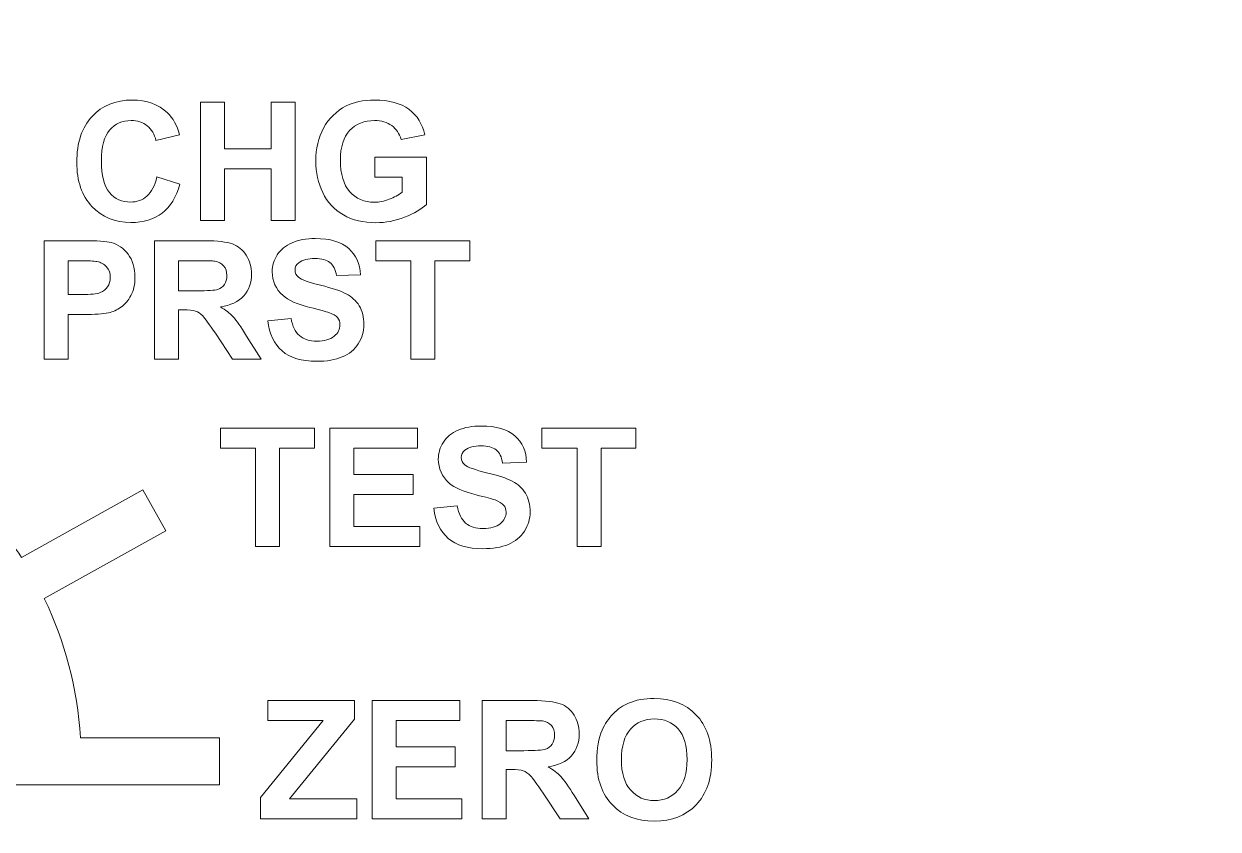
# Model space of a CAD drawing. Header units: millimetres. Extents: x -247 to 664, y -96 to 204.
# Drawn here: x -33.6 to -8.12, y 28.2 to 45.38 of the extents above; entities that cross this region are included whole.
import ezdxf

# ---------------------------------------------------------------- set-up
doc = ezdxf.new("R2010")
doc.units = ezdxf.units.MM
doc.header["$MEASUREMENT"] = 0
doc.layers.add('Layer 2', color=7, linetype='Continuous')

msp = doc.modelspace()

# ---------------------------------------------------------------- linework, layer by layer
at = {"layer": 'Layer 2', "lineweight": 9}
msp.add_open_spline([(-65.1901, 137.6715), (-65.1901, 137.6715), (56.3349, 137.6715), (56.3349, 137.6715), (56.3349, 137.6715), (56.733, 137.6713), (57.1146, 137.5129), (57.3959, 137.2313), (57.3959, 137.2313), (57.6773, 136.9496), (57.8351, 136.5696), (57.8349, 136.1715), (57.8349, 136.1715), (57.8349, 136.1715), (57.8349, 122.634), (57.8349, 122.634), (57.8349, 122.634), (57.8349, 119.884), (60.0849, 117.634), (62.8349, 117.634), (62.8349, 117.634), (62.8349, 117.634), (65.7974, 117.634), (65.7974, 117.634), (65.7974, 117.634), (66.8974, 117.634), (67.7974, 116.734), (67.7974, 115.634), (67.7974, 115.634), (67.7974, 115.634), (67.7974, 97.6355), (67.7974, 97.6355), (67.7974, 97.6355), (67.7974, 97.635), (67.7974, 97.6345), (67.7974, 97.634), (67.7974, 97.634), (67.7974, 97.634), (67.7974, 55.484), (67.7974, 55.484), (67.7974, 55.484), (67.7974, 55.484), (67.7974, 40.4855), (67.7974, 40.4855), (67.7974, 40.4855), (67.7974, 40.485), (67.7974, 40.4845), (67.7974, 40.484), (67.7974, 40.484), (67.7974, 40.484), (67.7974, 37.484), (67.7974, 37.484), (67.7974, 37.484), (67.7974, 36.384), (66.8974, 35.484), (65.7974, 35.484), (65.7974, 35.484), (65.7974, 35.484), (62.8349, 35.484), (62.8349, 35.484), (62.8349, 35.484), (60.0849, 35.484), (57.8349, 33.234), (57.8349, 30.484), (57.8349, 30.484), (57.8349, 30.484), (57.8349, 16.9465), (57.8349, 16.9465), (57.8349, 16.9465), (57.8346, 16.5485), (57.6763, 16.1668), (57.3946, 15.8855), (57.3946, 15.8855), (57.1129, 15.6042), (56.733, 15.4463), (56.3349, 15.4465), (56.3349, 15.4465), (56.3349, 15.4465), (-65.1901, 15.4465), (-65.1901, 15.4465), (-65.1901, 15.4465), (-65.5882, 15.4468), (-65.9699, 15.6052), (-66.2512, 15.8868), (-66.2512, 15.8868), (-66.5325, 16.1685), (-66.6904, 16.5485), (-66.6901, 16.9465), (-66.6901, 16.9465), (-66.6901, 16.9465), (-66.6901, 30.484), (-66.6901, 30.484), (-66.6901, 30.484), (-66.6901, 33.234), (-68.9401, 35.484), (-71.6901, 35.484), (-71.6901, 35.484), (-71.6901, 35.484), (-74.6526, 35.484), (-74.6526, 35.484), (-74.6526, 35.484), (-75.7526, 35.484), (-76.6526, 36.384), (-76.6526, 37.484), (-76.6526, 37.484), (-76.6526, 37.484), (-76.6526, 55.4817), (-76.6526, 55.4817), (-76.6526, 55.4817), (-76.6526, 55.4825), (-76.6526, 55.4832), (-76.6526, 55.484), (-76.6526, 55.484), (-76.6526, 55.484), (-76.6526, 97.634), (-76.6526, 97.634), (-76.6526, 97.634), (-76.6526, 97.634), (-76.6526, 115.634), (-76.6526, 115.634), (-76.6526, 115.634), (-76.6526, 116.734), (-75.7526, 117.634), (-74.6526, 117.634), (-74.6526, 117.634), (-74.6526, 117.634), (-71.6901, 117.634), (-71.6901, 117.634), (-71.6901, 117.634), (-68.9401, 117.634), (-66.6901, 119.884), (-66.6901, 122.634), (-66.6901, 122.634), (-66.6901, 122.634), (-66.6901, 136.1715), (-66.6901, 136.1715), (-66.6901, 136.1715), (-66.6899, 136.5696), (-66.5315, 136.9513), (-66.2498, 137.2326), (-66.2498, 137.2326), (-65.9682, 137.5139), (-65.5882, 137.6718), (-65.1901, 137.6715)], degree=3, knots=[0, 0, 0, 0, 0.027027, 0.027027, 0.027027, 0.027027, 0.0540541, 0.0540541, 0.0540541, 0.0540541, 0.0810811, 0.0810811, 0.0810811, 0.0810811, 0.1081081, 0.1081081, 0.1081081, 0.1081081, 0.1351351, 0.1351351, 0.1351351, 0.1351351, 0.1621622, 0.1621622, 0.1621622, 0.1621622, 0.1891892, 0.1891892, 0.1891892, 0.1891892, 0.2162162, 0.2162162, 0.2162162, 0.2162162, 0.2432432, 0.2432432, 0.2432432, 0.2432432, 0.2702703, 0.2702703, 0.2702703, 0.2702703, 0.2972973, 0.2972973, 0.2972973, 0.2972973, 0.3243243, 0.3243243, 0.3243243, 0.3243243, 0.3513514, 0.3513514, 0.3513514, 0.3513514, 0.3783784, 0.3783784, 0.3783784, 0.3783784, 0.4054054, 0.4054054, 0.4054054, 0.4054054, 0.4324324, 0.4324324, 0.4324324, 0.4324324, 0.4594595, 0.4594595, 0.4594595, 0.4594595, 0.4864865, 0.4864865, 0.4864865, 0.4864865, 0.5135135, 0.5135135, 0.5135135, 0.5135135, 0.5405405, 0.5405405, 0.5405405, 0.5405405, 0.5675676, 0.5675676, 0.5675676, 0.5675676, 0.5945946, 0.5945946, 0.5945946, 0.5945946, 0.6216216, 0.6216216, 0.6216216, 0.6216216, 0.6486486, 0.6486486, 0.6486486, 0.6486486, 0.6756757, 0.6756757, 0.6756757, 0.6756757, 0.7027027, 0.7027027, 0.7027027, 0.7027027, 0.7297297, 0.7297297, 0.7297297, 0.7297297, 0.7567568, 0.7567568, 0.7567568, 0.7567568, 0.7837838, 0.7837838, 0.7837838, 0.7837838, 0.8108108, 0.8108108, 0.8108108, 0.8108108, 0.8378378, 0.8378378, 0.8378378, 0.8378378, 0.8648649, 0.8648649, 0.8648649, 0.8648649, 0.8918919, 0.8918919, 0.8918919, 0.8918919, 0.9189189, 0.9189189, 0.9189189, 0.9189189, 0.9459459, 0.9459459, 0.9459459, 0.9459459, 1, 1, 1, 1], dxfattribs=at)
at = {"layer": 'Layer 2', "color": 240, "lineweight": 9}
for points, knots in [([(-30.7648, 42.1142), (-30.7648, 42.1142), (-30.2709, 41.9625), (-30.2709, 41.9625), (-30.2709, 41.9625), (-30.3468, 41.6844), (-30.4732, 41.4781), (-30.6496, 41.3428), (-30.6496, 41.3428), (-30.8259, 41.2082), (-31.0494, 41.1406), (-31.3204, 41.1406), (-31.3204, 41.1406), (-31.6561, 41.1406), (-31.9319, 41.2552), (-32.1482, 41.4845), (-32.1482, 41.4845), (-32.364, 41.7138), (-32.4722, 42.0272), (-32.4722, 42.4252), (-32.4722, 42.4252), (-32.4722, 42.8456), (-32.3634, 43.1725), (-32.1465, 43.4054), (-32.1465, 43.4054), (-31.9295, 43.6382), (-31.6438, 43.7546), (-31.2898, 43.7546), (-31.2898, 43.7546), (-30.9806, 43.7546), (-30.7295, 43.6629), (-30.5367, 43.48), (-30.5367, 43.48), (-30.4214, 43.3718), (-30.3356, 43.2166), (-30.278, 43.0138), (-30.278, 43.0138), (-30.278, 43.0138), (-30.7824, 42.8938), (-30.7824, 42.8938), (-30.7824, 42.8938), (-30.8124, 43.0244), (-30.8747, 43.1278), (-30.9694, 43.2037), (-30.9694, 43.2037), (-31.0646, 43.2795), (-31.1799, 43.3172), (-31.3151, 43.3172), (-31.3151, 43.3172), (-31.5027, 43.3172), (-31.6549, 43.2501), (-31.7714, 43.1155), (-31.7714, 43.1155), (-31.8884, 42.9814), (-31.9466, 42.7639), (-31.9466, 42.4629), (-31.9466, 42.4629), (-31.9466, 42.1442), (-31.889, 41.9167), (-31.7743, 41.7814), (-31.7743, 41.7814), (-31.6591, 41.6456), (-31.5097, 41.578), (-31.3257, 41.578), (-31.3257, 41.578), (-31.1899, 41.578), (-31.0729, 41.6209), (-30.9753, 41.7074), (-30.9753, 41.7074), (-30.8777, 41.7938), (-30.8071, 41.929), (-30.7648, 42.1142)], [0, 0, 0, 0, 0.0526316, 0.0526316, 0.0526316, 0.0526316, 0.1052632, 0.1052632, 0.1052632, 0.1052632, 0.1578947, 0.1578947, 0.1578947, 0.1578947, 0.2105263, 0.2105263, 0.2105263, 0.2105263, 0.2631579, 0.2631579, 0.2631579, 0.2631579, 0.3157895, 0.3157895, 0.3157895, 0.3157895, 0.3684211, 0.3684211, 0.3684211, 0.3684211, 0.4210526, 0.4210526, 0.4210526, 0.4210526, 0.4736842, 0.4736842, 0.4736842, 0.4736842, 0.5263158, 0.5263158, 0.5263158, 0.5263158, 0.5789474, 0.5789474, 0.5789474, 0.5789474, 0.6315789, 0.6315789, 0.6315789, 0.6315789, 0.6842105, 0.6842105, 0.6842105, 0.6842105, 0.7368421, 0.7368421, 0.7368421, 0.7368421, 0.7894737, 0.7894737, 0.7894737, 0.7894737, 0.8421053, 0.8421053, 0.8421053, 0.8421053, 0.8947368, 0.8947368, 0.8947368, 0.8947368, 1, 1, 1, 1]), ([(-29.8329, 41.1829), (-29.8329, 41.1829), (-29.8329, 43.7087), (-29.8329, 43.7087), (-29.8329, 43.7087), (-29.8329, 43.7087), (-29.3214, 43.7087), (-29.3214, 43.7087), (-29.3214, 43.7087), (-29.3214, 43.7087), (-29.3214, 42.7139), (-29.3214, 42.7139), (-29.3214, 42.7139), (-29.3214, 42.7139), (-28.3266, 42.7139), (-28.3266, 42.7139), (-28.3266, 42.7139), (-28.3266, 42.7139), (-28.3266, 43.7087), (-28.3266, 43.7087), (-28.3266, 43.7087), (-28.3266, 43.7087), (-27.815, 43.7087), (-27.815, 43.7087), (-27.815, 43.7087), (-27.815, 43.7087), (-27.815, 41.1829), (-27.815, 41.1829), (-27.815, 41.1829), (-27.815, 41.1829), (-28.3266, 41.1829), (-28.3266, 41.1829), (-28.3266, 41.1829), (-28.3266, 41.1829), (-28.3266, 42.2871), (-28.3266, 42.2871), (-28.3266, 42.2871), (-28.3266, 42.2871), (-29.3214, 42.2871), (-29.3214, 42.2871), (-29.3214, 42.2871), (-29.3214, 42.2871), (-29.3214, 41.1829), (-29.3214, 41.1829), (-29.3214, 41.1829), (-29.3214, 41.1829), (-29.8329, 41.1829), (-29.8329, 41.1829)], [0, 0, 0, 0, 0.0769231, 0.0769231, 0.0769231, 0.0769231, 0.1538462, 0.1538462, 0.1538462, 0.1538462, 0.2307692, 0.2307692, 0.2307692, 0.2307692, 0.3076923, 0.3076923, 0.3076923, 0.3076923, 0.3846154, 0.3846154, 0.3846154, 0.3846154, 0.4615385, 0.4615385, 0.4615385, 0.4615385, 0.5384615, 0.5384615, 0.5384615, 0.5384615, 0.6153846, 0.6153846, 0.6153846, 0.6153846, 0.6923077, 0.6923077, 0.6923077, 0.6923077, 0.7692308, 0.7692308, 0.7692308, 0.7692308, 0.8461538, 0.8461538, 0.8461538, 0.8461538, 1, 1, 1, 1]), ([(-26.1106, 42.1107), (-26.1106, 42.1107), (-26.1106, 42.5375), (-26.1106, 42.5375), (-26.1106, 42.5375), (-26.1106, 42.5375), (-25.0134, 42.5375), (-25.0134, 42.5375), (-25.0134, 42.5375), (-25.0134, 42.5375), (-25.0134, 41.5298), (-25.0134, 41.5298), (-25.0134, 41.5298), (-25.1199, 41.4257), (-25.2745, 41.3346), (-25.4773, 41.2552), (-25.4773, 41.2552), (-25.6796, 41.1764), (-25.8848, 41.137), (-26.0929, 41.137), (-26.0929, 41.137), (-26.3569, 41.137), (-26.5868, 41.1923), (-26.7832, 41.3034), (-26.7832, 41.3034), (-26.979, 41.4146), (-27.1265, 41.5739), (-27.2253, 41.7803), (-27.2253, 41.7803), (-27.3241, 41.9866), (-27.3735, 42.2118), (-27.3735, 42.4546), (-27.3735, 42.4546), (-27.3735, 42.718), (-27.3182, 42.952), (-27.2083, 43.1572), (-27.2083, 43.1572), (-27.0977, 43.3618), (-26.9366, 43.5194), (-26.7244, 43.6288), (-26.7244, 43.6288), (-26.5621, 43.7128), (-26.361, 43.7546), (-26.12, 43.7546), (-26.12, 43.7546), (-25.8066, 43.7546), (-25.5614, 43.6887), (-25.385, 43.557), (-25.385, 43.557), (-25.2092, 43.4248), (-25.0958, 43.2431), (-25.0452, 43.0102), (-25.0452, 43.0102), (-25.0452, 43.0102), (-25.5532, 42.915), (-25.5532, 42.915), (-25.5532, 42.915), (-25.5885, 43.0391), (-25.6555, 43.1372), (-25.7537, 43.2096), (-25.7537, 43.2096), (-25.8513, 43.2813), (-25.9736, 43.3172), (-26.1205, 43.3172), (-26.1205, 43.3172), (-26.3428, 43.3172), (-26.5198, 43.2466), (-26.6509, 43.1049), (-26.6509, 43.1049), (-26.782, 42.9632), (-26.8478, 42.7533), (-26.8478, 42.4752), (-26.8478, 42.4752), (-26.8478, 42.1748), (-26.7814, 41.9496), (-26.6485, 41.7997), (-26.6485, 41.7997), (-26.5151, 41.6497), (-26.341, 41.5745), (-26.1253, 41.5745), (-26.1253, 41.5745), (-26.0188, 41.5745), (-25.9118, 41.5956), (-25.8048, 41.6374), (-25.8048, 41.6374), (-25.6972, 41.6791), (-25.6055, 41.7303), (-25.5285, 41.7903), (-25.5285, 41.7903), (-25.5285, 41.7903), (-25.5285, 42.1107), (-25.5285, 42.1107), (-25.5285, 42.1107), (-25.5285, 42.1107), (-26.1106, 42.1107), (-26.1106, 42.1107)], [0, 0, 0, 0, 0.04, 0.04, 0.04, 0.04, 0.08, 0.08, 0.08, 0.08, 0.12, 0.12, 0.12, 0.12, 0.16, 0.16, 0.16, 0.16, 0.2, 0.2, 0.2, 0.2, 0.24, 0.24, 0.24, 0.24, 0.28, 0.28, 0.28, 0.28, 0.32, 0.32, 0.32, 0.32, 0.36, 0.36, 0.36, 0.36, 0.4, 0.4, 0.4, 0.4, 0.44, 0.44, 0.44, 0.44, 0.48, 0.48, 0.48, 0.48, 0.52, 0.52, 0.52, 0.52, 0.56, 0.56, 0.56, 0.56, 0.6, 0.6, 0.6, 0.6, 0.64, 0.64, 0.64, 0.64, 0.68, 0.68, 0.68, 0.68, 0.72, 0.72, 0.72, 0.72, 0.76, 0.76, 0.76, 0.76, 0.8, 0.8, 0.8, 0.8, 0.84, 0.84, 0.84, 0.84, 0.88, 0.88, 0.88, 0.88, 0.92, 0.92, 0.92, 0.92, 1, 1, 1, 1]), ([(-28.3985, 39.0455), (-28.3985, 39.0455), (-27.9011, 39.0949), (-27.9011, 39.0949), (-27.9011, 39.0949), (-27.8711, 38.9285), (-27.8112, 38.8068), (-27.72, 38.7286), (-27.72, 38.7286), (-27.6289, 38.6504), (-27.506, 38.6116), (-27.3514, 38.6116), (-27.3514, 38.6116), (-27.1879, 38.6116), (-27.0645, 38.6463), (-26.9816, 38.7157), (-26.9816, 38.7157), (-26.8987, 38.7851), (-26.8569, 38.8662), (-26.8569, 38.9591), (-26.8569, 38.9591), (-26.8569, 39.0191), (-26.8746, 39.0696), (-26.9093, 39.112), (-26.9093, 39.112), (-26.9439, 39.1537), (-27.0051, 39.1902), (-27.0921, 39.2207), (-27.0921, 39.2207), (-27.1515, 39.2419), (-27.2867, 39.2784), (-27.4984, 39.3313), (-27.4984, 39.3313), (-27.7706, 39.3995), (-27.9617, 39.483), (-28.0716, 39.5823), (-28.0716, 39.5823), (-28.2263, 39.7217), (-28.3033, 39.8916), (-28.3033, 40.0921), (-28.3033, 40.0921), (-28.3033, 40.2208), (-28.2668, 40.342), (-28.1945, 40.4543), (-28.1945, 40.4543), (-28.1216, 40.5666), (-28.017, 40.6518), (-27.88, 40.7106), (-27.88, 40.7106), (-27.743, 40.7694), (-27.5783, 40.7988), (-27.3843, 40.7988), (-27.3843, 40.7988), (-27.0686, 40.7988), (-26.8305, 40.7288), (-26.6711, 40.5883), (-26.6711, 40.5883), (-26.5112, 40.4478), (-26.4277, 40.2608), (-26.4195, 40.0262), (-26.4195, 40.0262), (-26.4195, 40.0262), (-26.931, 40.0086), (-26.931, 40.0086), (-26.931, 40.0086), (-26.9528, 40.1391), (-26.9992, 40.2326), (-27.0704, 40.2896), (-27.0704, 40.2896), (-27.1415, 40.3467), (-27.2485, 40.3755), (-27.3908, 40.3755), (-27.3908, 40.3755), (-27.5378, 40.3755), (-27.653, 40.3449), (-27.7359, 40.2837), (-27.7359, 40.2837), (-27.7894, 40.2444), (-27.8165, 40.192), (-27.8165, 40.1262), (-27.8165, 40.1262), (-27.8165, 40.0662), (-27.7912, 40.0151), (-27.7406, 39.9727), (-27.7406, 39.9727), (-27.6765, 39.918), (-27.5207, 39.8616), (-27.2732, 39.8028), (-27.2732, 39.8028), (-27.0257, 39.7446), (-26.8428, 39.6835), (-26.7246, 39.6211), (-26.7246, 39.6211), (-26.6059, 39.5582), (-26.513, 39.473), (-26.4459, 39.3642), (-26.4459, 39.3642), (-26.3789, 39.2554), (-26.3454, 39.1214), (-26.3454, 38.962), (-26.3454, 38.962), (-26.3454, 38.8174), (-26.3854, 38.6816), (-26.4659, 38.5552), (-26.4659, 38.5552), (-26.5465, 38.4288), (-26.66, 38.3347), (-26.8069, 38.2735), (-26.8069, 38.2735), (-26.9539, 38.2118), (-27.1374, 38.1812), (-27.3567, 38.1812), (-27.3567, 38.1812), (-27.6759, 38.1812), (-27.9211, 38.2547), (-28.0922, 38.4023), (-28.0922, 38.4023), (-28.2633, 38.5493), (-28.365, 38.7639), (-28.3985, 39.0455)], [0, 0, 0, 0, 0.0322581, 0.0322581, 0.0322581, 0.0322581, 0.0645161, 0.0645161, 0.0645161, 0.0645161, 0.0967742, 0.0967742, 0.0967742, 0.0967742, 0.1290323, 0.1290323, 0.1290323, 0.1290323, 0.1612903, 0.1612903, 0.1612903, 0.1612903, 0.1935484, 0.1935484, 0.1935484, 0.1935484, 0.2258065, 0.2258065, 0.2258065, 0.2258065, 0.2580645, 0.2580645, 0.2580645, 0.2580645, 0.2903226, 0.2903226, 0.2903226, 0.2903226, 0.3225806, 0.3225806, 0.3225806, 0.3225806, 0.3548387, 0.3548387, 0.3548387, 0.3548387, 0.3870968, 0.3870968, 0.3870968, 0.3870968, 0.4193548, 0.4193548, 0.4193548, 0.4193548, 0.4516129, 0.4516129, 0.4516129, 0.4516129, 0.483871, 0.483871, 0.483871, 0.483871, 0.516129, 0.516129, 0.516129, 0.516129, 0.5483871, 0.5483871, 0.5483871, 0.5483871, 0.5806452, 0.5806452, 0.5806452, 0.5806452, 0.6129032, 0.6129032, 0.6129032, 0.6129032, 0.6451613, 0.6451613, 0.6451613, 0.6451613, 0.6774194, 0.6774194, 0.6774194, 0.6774194, 0.7096774, 0.7096774, 0.7096774, 0.7096774, 0.7419355, 0.7419355, 0.7419355, 0.7419355, 0.7741935, 0.7741935, 0.7741935, 0.7741935, 0.8064516, 0.8064516, 0.8064516, 0.8064516, 0.8387097, 0.8387097, 0.8387097, 0.8387097, 0.8709677, 0.8709677, 0.8709677, 0.8709677, 0.9032258, 0.9032258, 0.9032258, 0.9032258, 0.9354839, 0.9354839, 0.9354839, 0.9354839, 1, 1, 1, 1]), ([(-33.1651, 38.2271), (-33.1651, 38.2271), (-33.1651, 40.7529), (-33.1651, 40.7529), (-33.1651, 40.7529), (-33.1651, 40.7529), (-32.3472, 40.7529), (-32.3472, 40.7529), (-32.3472, 40.7529), (-32.0374, 40.7529), (-31.8357, 40.7406), (-31.7417, 40.7153), (-31.7417, 40.7153), (-31.597, 40.6771), (-31.4759, 40.5948), (-31.3783, 40.4678), (-31.3783, 40.4678), (-31.2807, 40.3408), (-31.2319, 40.1767), (-31.2319, 39.9757), (-31.2319, 39.9757), (-31.2319, 39.8204), (-31.2601, 39.6905), (-31.316, 39.5847), (-31.316, 39.5847), (-31.3724, 39.4788), (-31.4436, 39.3959), (-31.53, 39.3354), (-31.53, 39.3354), (-31.6164, 39.2754), (-31.7046, 39.2354), (-31.794, 39.216), (-31.794, 39.216), (-31.9157, 39.1919), (-32.0915, 39.1796), (-32.322, 39.1796), (-32.322, 39.1796), (-32.322, 39.1796), (-32.6536, 39.1796), (-32.6536, 39.1796), (-32.6536, 39.1796), (-32.6536, 39.1796), (-32.6536, 38.2271), (-32.6536, 38.2271), (-32.6536, 38.2271), (-32.6536, 38.2271), (-33.1651, 38.2271), (-33.1651, 38.2271)], [0, 0, 0, 0, 0.0769231, 0.0769231, 0.0769231, 0.0769231, 0.1538462, 0.1538462, 0.1538462, 0.1538462, 0.2307692, 0.2307692, 0.2307692, 0.2307692, 0.3076923, 0.3076923, 0.3076923, 0.3076923, 0.3846154, 0.3846154, 0.3846154, 0.3846154, 0.4615385, 0.4615385, 0.4615385, 0.4615385, 0.5384615, 0.5384615, 0.5384615, 0.5384615, 0.6153846, 0.6153846, 0.6153846, 0.6153846, 0.6923077, 0.6923077, 0.6923077, 0.6923077, 0.7692308, 0.7692308, 0.7692308, 0.7692308, 0.8461538, 0.8461538, 0.8461538, 0.8461538, 1, 1, 1, 1]), ([(-30.8121, 38.2271), (-30.8121, 38.2271), (-30.8121, 40.7529), (-30.8121, 40.7529), (-30.8121, 40.7529), (-30.8121, 40.7529), (-29.7379, 40.7529), (-29.7379, 40.7529), (-29.7379, 40.7529), (-29.468, 40.7529), (-29.2716, 40.73), (-29.1494, 40.6847), (-29.1494, 40.6847), (-29.0265, 40.6395), (-28.9289, 40.5589), (-28.8554, 40.4431), (-28.8554, 40.4431), (-28.7819, 40.3267), (-28.7448, 40.1944), (-28.7448, 40.045), (-28.7448, 40.045), (-28.7448, 39.8551), (-28.8001, 39.6987), (-28.9112, 39.5753), (-28.9112, 39.5753), (-29.0224, 39.4518), (-29.1882, 39.3742), (-29.4092, 39.3419), (-29.4092, 39.3419), (-29.2993, 39.2778), (-29.2087, 39.2072), (-29.1376, 39.1302), (-29.1376, 39.1302), (-29.0659, 39.0532), (-28.9694, 38.9162), (-28.8483, 38.7198), (-28.8483, 38.7198), (-28.8483, 38.7198), (-28.5402, 38.2271), (-28.5402, 38.2271), (-28.5402, 38.2271), (-28.5402, 38.2271), (-29.1499, 38.2271), (-29.1499, 38.2271), (-29.1499, 38.2271), (-29.1499, 38.2271), (-29.5156, 38.7786), (-29.5156, 38.7786), (-29.5156, 38.7786), (-29.6468, 38.9744), (-29.7367, 39.0979), (-29.7855, 39.149), (-29.7855, 39.149), (-29.8337, 39.1996), (-29.8849, 39.2348), (-29.939, 39.2537), (-29.939, 39.2537), (-29.9937, 39.2725), (-30.0795, 39.2819), (-30.1971, 39.2819), (-30.1971, 39.2819), (-30.1971, 39.2819), (-30.3006, 39.2819), (-30.3006, 39.2819), (-30.3006, 39.2819), (-30.3006, 39.2819), (-30.3006, 38.2271), (-30.3006, 38.2271), (-30.3006, 38.2271), (-30.3006, 38.2271), (-30.8121, 38.2271), (-30.8121, 38.2271)], [0, 0, 0, 0, 0.0526316, 0.0526316, 0.0526316, 0.0526316, 0.1052632, 0.1052632, 0.1052632, 0.1052632, 0.1578947, 0.1578947, 0.1578947, 0.1578947, 0.2105263, 0.2105263, 0.2105263, 0.2105263, 0.2631579, 0.2631579, 0.2631579, 0.2631579, 0.3157895, 0.3157895, 0.3157895, 0.3157895, 0.3684211, 0.3684211, 0.3684211, 0.3684211, 0.4210526, 0.4210526, 0.4210526, 0.4210526, 0.4736842, 0.4736842, 0.4736842, 0.4736842, 0.5263158, 0.5263158, 0.5263158, 0.5263158, 0.5789474, 0.5789474, 0.5789474, 0.5789474, 0.6315789, 0.6315789, 0.6315789, 0.6315789, 0.6842105, 0.6842105, 0.6842105, 0.6842105, 0.7368421, 0.7368421, 0.7368421, 0.7368421, 0.7894737, 0.7894737, 0.7894737, 0.7894737, 0.8421053, 0.8421053, 0.8421053, 0.8421053, 0.8947368, 0.8947368, 0.8947368, 0.8947368, 1, 1, 1, 1]), ([(-25.3435, 38.2271), (-25.3435, 38.2271), (-25.3435, 40.3261), (-25.3435, 40.3261), (-25.3435, 40.3261), (-25.3435, 40.3261), (-26.0914, 40.3261), (-26.0914, 40.3261), (-26.0914, 40.3261), (-26.0914, 40.3261), (-26.0914, 40.7529), (-26.0914, 40.7529), (-26.0914, 40.7529), (-26.0914, 40.7529), (-24.0877, 40.7529), (-24.0877, 40.7529), (-24.0877, 40.7529), (-24.0877, 40.7529), (-24.0877, 40.3261), (-24.0877, 40.3261), (-24.0877, 40.3261), (-24.0877, 40.3261), (-24.832, 40.3261), (-24.832, 40.3261), (-24.832, 40.3261), (-24.832, 40.3261), (-24.832, 38.2271), (-24.832, 38.2271), (-24.832, 38.2271), (-24.832, 38.2271), (-25.3435, 38.2271), (-25.3435, 38.2271)], [0, 0, 0, 0, 0.1111111, 0.1111111, 0.1111111, 0.1111111, 0.2222222, 0.2222222, 0.2222222, 0.2222222, 0.3333333, 0.3333333, 0.3333333, 0.3333333, 0.4444444, 0.4444444, 0.4444444, 0.4444444, 0.5555556, 0.5555556, 0.5555556, 0.5555556, 0.6666667, 0.6666667, 0.6666667, 0.6666667, 0.7777778, 0.7777778, 0.7777778, 0.7777778, 1, 1, 1, 1]), ([(-32.6536, 40.3261), (-32.6536, 40.3261), (-32.6536, 39.6064), (-32.6536, 39.6064), (-32.6536, 39.6064), (-32.6536, 39.6064), (-32.3755, 39.6064), (-32.3755, 39.6064), (-32.3755, 39.6064), (-32.175, 39.6064), (-32.0415, 39.62), (-31.9739, 39.6464), (-31.9739, 39.6464), (-31.9063, 39.6729), (-31.8534, 39.714), (-31.8151, 39.7711), (-31.8151, 39.7711), (-31.7769, 39.8275), (-31.7575, 39.8928), (-31.7575, 39.968), (-31.7575, 39.968), (-31.7575, 40.0603), (-31.7846, 40.1362), (-31.8381, 40.1961), (-31.8381, 40.1961), (-31.8922, 40.2561), (-31.9598, 40.2937), (-32.0427, 40.309), (-32.0427, 40.309), (-32.1032, 40.3202), (-32.2249, 40.3261), (-32.4084, 40.3261), (-32.4084, 40.3261), (-32.4084, 40.3261), (-32.6536, 40.3261), (-32.6536, 40.3261)], [0, 0, 0, 0, 0.1, 0.1, 0.1, 0.1, 0.2, 0.2, 0.2, 0.2, 0.3, 0.3, 0.3, 0.3, 0.4, 0.4, 0.4, 0.4, 0.5, 0.5, 0.5, 0.5, 0.6, 0.6, 0.6, 0.6, 0.7, 0.7, 0.7, 0.7, 0.8, 0.8, 0.8, 0.8, 1, 1, 1, 1]), ([(-30.3006, 39.684), (-30.3006, 39.684), (-29.9231, 39.684), (-29.9231, 39.684), (-29.9231, 39.684), (-29.6785, 39.684), (-29.5262, 39.6946), (-29.4651, 39.7152), (-29.4651, 39.7152), (-29.4045, 39.7358), (-29.3563, 39.7716), (-29.3222, 39.8222), (-29.3222, 39.8222), (-29.2875, 39.8728), (-29.2705, 39.9363), (-29.2705, 40.0121), (-29.2705, 40.0121), (-29.2705, 40.0974), (-29.2934, 40.1656), (-29.3387, 40.2185), (-29.3387, 40.2185), (-29.3839, 40.2708), (-29.448, 40.3037), (-29.5303, 40.3173), (-29.5303, 40.3173), (-29.5721, 40.3231), (-29.6961, 40.3261), (-29.9025, 40.3261), (-29.9025, 40.3261), (-29.9025, 40.3261), (-30.3006, 40.3261), (-30.3006, 40.3261), (-30.3006, 40.3261), (-30.3006, 40.3261), (-30.3006, 39.684), (-30.3006, 39.684)], [0, 0, 0, 0, 0.1, 0.1, 0.1, 0.1, 0.2, 0.2, 0.2, 0.2, 0.3, 0.3, 0.3, 0.3, 0.4, 0.4, 0.4, 0.4, 0.5, 0.5, 0.5, 0.5, 0.6, 0.6, 0.6, 0.6, 0.7, 0.7, 0.7, 0.7, 0.8, 0.8, 0.8, 0.8, 1, 1, 1, 1]), ([(-28.6597, 34.2283), (-28.6597, 34.2283), (-28.6597, 36.3273), (-28.6597, 36.3273), (-28.6597, 36.3273), (-28.6597, 36.3273), (-29.4076, 36.3273), (-29.4076, 36.3273), (-29.4076, 36.3273), (-29.4076, 36.3273), (-29.4076, 36.7541), (-29.4076, 36.7541), (-29.4076, 36.7541), (-29.4076, 36.7541), (-27.4039, 36.7541), (-27.4039, 36.7541), (-27.4039, 36.7541), (-27.4039, 36.7541), (-27.4039, 36.3273), (-27.4039, 36.3273), (-27.4039, 36.3273), (-27.4039, 36.3273), (-28.1482, 36.3273), (-28.1482, 36.3273), (-28.1482, 36.3273), (-28.1482, 36.3273), (-28.1482, 34.2283), (-28.1482, 34.2283), (-28.1482, 34.2283), (-28.1482, 34.2283), (-28.6597, 34.2283), (-28.6597, 34.2283)], [0, 0, 0, 0, 0.1111111, 0.1111111, 0.1111111, 0.1111111, 0.2222222, 0.2222222, 0.2222222, 0.2222222, 0.3333333, 0.3333333, 0.3333333, 0.3333333, 0.4444444, 0.4444444, 0.4444444, 0.4444444, 0.5555556, 0.5555556, 0.5555556, 0.5555556, 0.6666667, 0.6666667, 0.6666667, 0.6666667, 0.7777778, 0.7777778, 0.7777778, 0.7777778, 1, 1, 1, 1]), ([(-27.0729, 34.2283), (-27.0729, 34.2283), (-27.0729, 36.7541), (-27.0729, 36.7541), (-27.0729, 36.7541), (-27.0729, 36.7541), (-25.2032, 36.7541), (-25.2032, 36.7541), (-25.2032, 36.7541), (-25.2032, 36.7541), (-25.2032, 36.3273), (-25.2032, 36.3273), (-25.2032, 36.3273), (-25.2032, 36.3273), (-26.5614, 36.3273), (-26.5614, 36.3273), (-26.5614, 36.3273), (-26.5614, 36.3273), (-26.5614, 35.7664), (-26.5614, 35.7664), (-26.5614, 35.7664), (-26.5614, 35.7664), (-25.2984, 35.7664), (-25.2984, 35.7664), (-25.2984, 35.7664), (-25.2984, 35.7664), (-25.2984, 35.3395), (-25.2984, 35.3395), (-25.2984, 35.3395), (-25.2984, 35.3395), (-26.5614, 35.3395), (-26.5614, 35.3395), (-26.5614, 35.3395), (-26.5614, 35.3395), (-26.5614, 34.6552), (-26.5614, 34.6552), (-26.5614, 34.6552), (-26.5614, 34.6552), (-25.1538, 34.6552), (-25.1538, 34.6552), (-25.1538, 34.6552), (-25.1538, 34.6552), (-25.1538, 34.2283), (-25.1538, 34.2283), (-25.1538, 34.2283), (-25.1538, 34.2283), (-27.0729, 34.2283), (-27.0729, 34.2283)], [0, 0, 0, 0, 0.0769231, 0.0769231, 0.0769231, 0.0769231, 0.1538462, 0.1538462, 0.1538462, 0.1538462, 0.2307692, 0.2307692, 0.2307692, 0.2307692, 0.3076923, 0.3076923, 0.3076923, 0.3076923, 0.3846154, 0.3846154, 0.3846154, 0.3846154, 0.4615385, 0.4615385, 0.4615385, 0.4615385, 0.5384615, 0.5384615, 0.5384615, 0.5384615, 0.6153846, 0.6153846, 0.6153846, 0.6153846, 0.6923077, 0.6923077, 0.6923077, 0.6923077, 0.7692308, 0.7692308, 0.7692308, 0.7692308, 0.8461538, 0.8461538, 0.8461538, 0.8461538, 1, 1, 1, 1]), ([(-24.8539, 35.0467), (-24.8539, 35.0467), (-24.3565, 35.0961), (-24.3565, 35.0961), (-24.3565, 35.0961), (-24.3265, 34.9297), (-24.2666, 34.808), (-24.1754, 34.7298), (-24.1754, 34.7298), (-24.0843, 34.6516), (-23.9614, 34.6128), (-23.8068, 34.6128), (-23.8068, 34.6128), (-23.6433, 34.6128), (-23.5199, 34.6475), (-23.437, 34.7169), (-23.437, 34.7169), (-23.3541, 34.7863), (-23.3123, 34.8674), (-23.3123, 34.9603), (-23.3123, 34.9603), (-23.3123, 35.0203), (-23.33, 35.0708), (-23.3647, 35.1132), (-23.3647, 35.1132), (-23.3993, 35.1549), (-23.4605, 35.1914), (-23.5475, 35.2219), (-23.5475, 35.2219), (-23.6069, 35.2431), (-23.7421, 35.2796), (-23.9538, 35.3325), (-23.9538, 35.3325), (-24.226, 35.4007), (-24.4171, 35.4842), (-24.527, 35.5835), (-24.527, 35.5835), (-24.6817, 35.7229), (-24.7587, 35.8928), (-24.7587, 36.0933), (-24.7587, 36.0933), (-24.7587, 36.222), (-24.7222, 36.3432), (-24.6499, 36.4555), (-24.6499, 36.4555), (-24.577, 36.5678), (-24.4724, 36.653), (-24.3354, 36.7118), (-24.3354, 36.7118), (-24.1984, 36.7706), (-24.0337, 36.8), (-23.8397, 36.8), (-23.8397, 36.8), (-23.524, 36.8), (-23.2859, 36.73), (-23.1265, 36.5895), (-23.1265, 36.5895), (-22.9666, 36.449), (-22.8831, 36.262), (-22.8749, 36.0274), (-22.8749, 36.0274), (-22.8749, 36.0274), (-23.3864, 36.0098), (-23.3864, 36.0098), (-23.3864, 36.0098), (-23.4082, 36.1403), (-23.4546, 36.2338), (-23.5258, 36.2908), (-23.5258, 36.2908), (-23.5969, 36.3479), (-23.7039, 36.3767), (-23.8462, 36.3767), (-23.8462, 36.3767), (-23.9932, 36.3767), (-24.1084, 36.3461), (-24.1913, 36.2849), (-24.1913, 36.2849), (-24.2448, 36.2456), (-24.2719, 36.1932), (-24.2719, 36.1274), (-24.2719, 36.1274), (-24.2719, 36.0674), (-24.2466, 36.0163), (-24.196, 35.9739), (-24.196, 35.9739), (-24.1319, 35.9192), (-23.9761, 35.8628), (-23.7286, 35.804), (-23.7286, 35.804), (-23.4811, 35.7458), (-23.2982, 35.6847), (-23.18, 35.6223), (-23.18, 35.6223), (-23.0613, 35.5594), (-22.9684, 35.4742), (-22.9013, 35.3654), (-22.9013, 35.3654), (-22.8343, 35.2566), (-22.8008, 35.1226), (-22.8008, 34.9632), (-22.8008, 34.9632), (-22.8008, 34.8186), (-22.8408, 34.6828), (-22.9213, 34.5564), (-22.9213, 34.5564), (-23.0019, 34.43), (-23.1154, 34.3359), (-23.2623, 34.2747), (-23.2623, 34.2747), (-23.4093, 34.213), (-23.5928, 34.1824), (-23.8121, 34.1824), (-23.8121, 34.1824), (-24.1313, 34.1824), (-24.3765, 34.2559), (-24.5476, 34.4035), (-24.5476, 34.4035), (-24.7187, 34.5505), (-24.8204, 34.7651), (-24.8539, 35.0467)], [0, 0, 0, 0, 0.0322581, 0.0322581, 0.0322581, 0.0322581, 0.0645161, 0.0645161, 0.0645161, 0.0645161, 0.0967742, 0.0967742, 0.0967742, 0.0967742, 0.1290323, 0.1290323, 0.1290323, 0.1290323, 0.1612903, 0.1612903, 0.1612903, 0.1612903, 0.1935484, 0.1935484, 0.1935484, 0.1935484, 0.2258065, 0.2258065, 0.2258065, 0.2258065, 0.2580645, 0.2580645, 0.2580645, 0.2580645, 0.2903226, 0.2903226, 0.2903226, 0.2903226, 0.3225806, 0.3225806, 0.3225806, 0.3225806, 0.3548387, 0.3548387, 0.3548387, 0.3548387, 0.3870968, 0.3870968, 0.3870968, 0.3870968, 0.4193548, 0.4193548, 0.4193548, 0.4193548, 0.4516129, 0.4516129, 0.4516129, 0.4516129, 0.483871, 0.483871, 0.483871, 0.483871, 0.516129, 0.516129, 0.516129, 0.516129, 0.5483871, 0.5483871, 0.5483871, 0.5483871, 0.5806452, 0.5806452, 0.5806452, 0.5806452, 0.6129032, 0.6129032, 0.6129032, 0.6129032, 0.6451613, 0.6451613, 0.6451613, 0.6451613, 0.6774194, 0.6774194, 0.6774194, 0.6774194, 0.7096774, 0.7096774, 0.7096774, 0.7096774, 0.7419355, 0.7419355, 0.7419355, 0.7419355, 0.7741935, 0.7741935, 0.7741935, 0.7741935, 0.8064516, 0.8064516, 0.8064516, 0.8064516, 0.8387097, 0.8387097, 0.8387097, 0.8387097, 0.8709677, 0.8709677, 0.8709677, 0.8709677, 0.9032258, 0.9032258, 0.9032258, 0.9032258, 0.9354839, 0.9354839, 0.9354839, 0.9354839, 1, 1, 1, 1]), ([(-21.7989, 34.2283), (-21.7989, 34.2283), (-21.7989, 36.3273), (-21.7989, 36.3273), (-21.7989, 36.3273), (-21.7989, 36.3273), (-22.5468, 36.3273), (-22.5468, 36.3273), (-22.5468, 36.3273), (-22.5468, 36.3273), (-22.5468, 36.7541), (-22.5468, 36.7541), (-22.5468, 36.7541), (-22.5468, 36.7541), (-20.5431, 36.7541), (-20.5431, 36.7541), (-20.5431, 36.7541), (-20.5431, 36.7541), (-20.5431, 36.3273), (-20.5431, 36.3273), (-20.5431, 36.3273), (-20.5431, 36.3273), (-21.2874, 36.3273), (-21.2874, 36.3273), (-21.2874, 36.3273), (-21.2874, 36.3273), (-21.2874, 34.2283), (-21.2874, 34.2283), (-21.2874, 34.2283), (-21.2874, 34.2283), (-21.7989, 34.2283), (-21.7989, 34.2283)], [0, 0, 0, 0, 0.1111111, 0.1111111, 0.1111111, 0.1111111, 0.2222222, 0.2222222, 0.2222222, 0.2222222, 0.3333333, 0.3333333, 0.3333333, 0.3333333, 0.4444444, 0.4444444, 0.4444444, 0.4444444, 0.5555556, 0.5555556, 0.5555556, 0.5555556, 0.6666667, 0.6666667, 0.6666667, 0.6666667, 0.7777778, 0.7777778, 0.7777778, 0.7777778, 1, 1, 1, 1]), ([(-28.5498, 28.4169), (-28.5498, 28.4169), (-28.5498, 28.8755), (-28.5498, 28.8755), (-28.5498, 28.8755), (-28.5498, 28.8755), (-27.2187, 30.5159), (-27.2187, 30.5159), (-27.2187, 30.5159), (-27.2187, 30.5159), (-28.3981, 30.5159), (-28.3981, 30.5159), (-28.3981, 30.5159), (-28.3981, 30.5159), (-28.3981, 30.9427), (-28.3981, 30.9427), (-28.3981, 30.9427), (-28.3981, 30.9427), (-26.5496, 30.9427), (-26.5496, 30.9427), (-26.5496, 30.9427), (-26.5496, 30.9427), (-26.5496, 30.5476), (-26.5496, 30.5476), (-26.5496, 30.5476), (-26.5496, 30.5476), (-27.9325, 28.8438), (-27.9325, 28.8438), (-27.9325, 28.8438), (-27.9325, 28.8438), (-26.4967, 28.8438), (-26.4967, 28.8438), (-26.4967, 28.8438), (-26.4967, 28.8438), (-26.4967, 28.4169), (-26.4967, 28.4169), (-26.4967, 28.4169), (-26.4967, 28.4169), (-28.5498, 28.4169), (-28.5498, 28.4169)], [0, 0, 0, 0, 0.0909091, 0.0909091, 0.0909091, 0.0909091, 0.1818182, 0.1818182, 0.1818182, 0.1818182, 0.2727273, 0.2727273, 0.2727273, 0.2727273, 0.3636364, 0.3636364, 0.3636364, 0.3636364, 0.4545455, 0.4545455, 0.4545455, 0.4545455, 0.5454545, 0.5454545, 0.5454545, 0.5454545, 0.6363636, 0.6363636, 0.6363636, 0.6363636, 0.7272727, 0.7272727, 0.7272727, 0.7272727, 0.8181818, 0.8181818, 0.8181818, 0.8181818, 1, 1, 1, 1]), ([(-26.1728, 28.4169), (-26.1728, 28.4169), (-26.1728, 30.9427), (-26.1728, 30.9427), (-26.1728, 30.9427), (-26.1728, 30.9427), (-24.3031, 30.9427), (-24.3031, 30.9427), (-24.3031, 30.9427), (-24.3031, 30.9427), (-24.3031, 30.5159), (-24.3031, 30.5159), (-24.3031, 30.5159), (-24.3031, 30.5159), (-25.6613, 30.5159), (-25.6613, 30.5159), (-25.6613, 30.5159), (-25.6613, 30.5159), (-25.6613, 29.955), (-25.6613, 29.955), (-25.6613, 29.955), (-25.6613, 29.955), (-24.3983, 29.955), (-24.3983, 29.955), (-24.3983, 29.955), (-24.3983, 29.955), (-24.3983, 29.5281), (-24.3983, 29.5281), (-24.3983, 29.5281), (-24.3983, 29.5281), (-25.6613, 29.5281), (-25.6613, 29.5281), (-25.6613, 29.5281), (-25.6613, 29.5281), (-25.6613, 28.8438), (-25.6613, 28.8438), (-25.6613, 28.8438), (-25.6613, 28.8438), (-24.2537, 28.8438), (-24.2537, 28.8438), (-24.2537, 28.8438), (-24.2537, 28.8438), (-24.2537, 28.4169), (-24.2537, 28.4169), (-24.2537, 28.4169), (-24.2537, 28.4169), (-26.1728, 28.4169), (-26.1728, 28.4169)], [0, 0, 0, 0, 0.0769231, 0.0769231, 0.0769231, 0.0769231, 0.1538462, 0.1538462, 0.1538462, 0.1538462, 0.2307692, 0.2307692, 0.2307692, 0.2307692, 0.3076923, 0.3076923, 0.3076923, 0.3076923, 0.3846154, 0.3846154, 0.3846154, 0.3846154, 0.4615385, 0.4615385, 0.4615385, 0.4615385, 0.5384615, 0.5384615, 0.5384615, 0.5384615, 0.6153846, 0.6153846, 0.6153846, 0.6153846, 0.6923077, 0.6923077, 0.6923077, 0.6923077, 0.7692308, 0.7692308, 0.7692308, 0.7692308, 0.8461538, 0.8461538, 0.8461538, 0.8461538, 1, 1, 1, 1]), ([(-23.8198, 28.4169), (-23.8198, 28.4169), (-23.8198, 30.9427), (-23.8198, 30.9427), (-23.8198, 30.9427), (-23.8198, 30.9427), (-22.7456, 30.9427), (-22.7456, 30.9427), (-22.7456, 30.9427), (-22.4757, 30.9427), (-22.2793, 30.9198), (-22.1571, 30.8745), (-22.1571, 30.8745), (-22.0342, 30.8293), (-21.9366, 30.7487), (-21.8631, 30.6329), (-21.8631, 30.6329), (-21.7896, 30.5165), (-21.7525, 30.3842), (-21.7525, 30.2348), (-21.7525, 30.2348), (-21.7525, 30.0449), (-21.8078, 29.8885), (-21.9189, 29.7651), (-21.9189, 29.7651), (-22.0301, 29.6416), (-22.1959, 29.564), (-22.4169, 29.5317), (-22.4169, 29.5317), (-22.307, 29.4676), (-22.2164, 29.397), (-22.1453, 29.32), (-22.1453, 29.32), (-22.0736, 29.243), (-21.9771, 29.106), (-21.856, 28.9096), (-21.856, 28.9096), (-21.856, 28.9096), (-21.5479, 28.4169), (-21.5479, 28.4169), (-21.5479, 28.4169), (-21.5479, 28.4169), (-22.1576, 28.4169), (-22.1576, 28.4169), (-22.1576, 28.4169), (-22.1576, 28.4169), (-22.5233, 28.9684), (-22.5233, 28.9684), (-22.5233, 28.9684), (-22.6545, 29.1642), (-22.7444, 29.2877), (-22.7932, 29.3388), (-22.7932, 29.3388), (-22.8414, 29.3894), (-22.8926, 29.4246), (-22.9467, 29.4435), (-22.9467, 29.4435), (-23.0014, 29.4623), (-23.0872, 29.4717), (-23.2048, 29.4717), (-23.2048, 29.4717), (-23.2048, 29.4717), (-23.3083, 29.4717), (-23.3083, 29.4717), (-23.3083, 29.4717), (-23.3083, 29.4717), (-23.3083, 28.4169), (-23.3083, 28.4169), (-23.3083, 28.4169), (-23.3083, 28.4169), (-23.8198, 28.4169), (-23.8198, 28.4169)], [0, 0, 0, 0, 0.0526316, 0.0526316, 0.0526316, 0.0526316, 0.1052632, 0.1052632, 0.1052632, 0.1052632, 0.1578947, 0.1578947, 0.1578947, 0.1578947, 0.2105263, 0.2105263, 0.2105263, 0.2105263, 0.2631579, 0.2631579, 0.2631579, 0.2631579, 0.3157895, 0.3157895, 0.3157895, 0.3157895, 0.3684211, 0.3684211, 0.3684211, 0.3684211, 0.4210526, 0.4210526, 0.4210526, 0.4210526, 0.4736842, 0.4736842, 0.4736842, 0.4736842, 0.5263158, 0.5263158, 0.5263158, 0.5263158, 0.5789474, 0.5789474, 0.5789474, 0.5789474, 0.6315789, 0.6315789, 0.6315789, 0.6315789, 0.6842105, 0.6842105, 0.6842105, 0.6842105, 0.7368421, 0.7368421, 0.7368421, 0.7368421, 0.7894737, 0.7894737, 0.7894737, 0.7894737, 0.8421053, 0.8421053, 0.8421053, 0.8421053, 0.8947368, 0.8947368, 0.8947368, 0.8947368, 1, 1, 1, 1]), ([(-21.378, 29.6645), (-21.378, 29.9221), (-21.3392, 30.1384), (-21.2622, 30.3136), (-21.2622, 30.3136), (-21.2052, 30.4424), (-21.1264, 30.5582), (-21.027, 30.6605), (-21.027, 30.6605), (-20.9276, 30.7628), (-20.8189, 30.8387), (-20.7007, 30.8886), (-20.7007, 30.8886), (-20.5431, 30.9551), (-20.3614, 30.9886), (-20.1557, 30.9886), (-20.1557, 30.9886), (-19.7829, 30.9886), (-19.4854, 30.8728), (-19.2614, 30.6417), (-19.2614, 30.6417), (-19.038, 30.4101), (-18.9263, 30.0884), (-18.9263, 29.6763), (-18.9263, 29.6763), (-18.9263, 29.2677), (-19.0374, 28.9478), (-19.259, 28.7173), (-19.259, 28.7173), (-19.4807, 28.4863), (-19.7776, 28.371), (-20.1486, 28.371), (-20.1486, 28.371), (-20.5243, 28.371), (-20.8236, 28.4857), (-21.0452, 28.7156), (-21.0452, 28.7156), (-21.2669, 28.9449), (-21.378, 29.2612), (-21.378, 29.6645)], [0, 0, 0, 0, 0.0909091, 0.0909091, 0.0909091, 0.0909091, 0.1818182, 0.1818182, 0.1818182, 0.1818182, 0.2727273, 0.2727273, 0.2727273, 0.2727273, 0.3636364, 0.3636364, 0.3636364, 0.3636364, 0.4545455, 0.4545455, 0.4545455, 0.4545455, 0.5454545, 0.5454545, 0.5454545, 0.5454545, 0.6363636, 0.6363636, 0.6363636, 0.6363636, 0.7272727, 0.7272727, 0.7272727, 0.7272727, 0.8181818, 0.8181818, 0.8181818, 0.8181818, 1, 1, 1, 1]), ([(-23.3083, 29.8738), (-23.3083, 29.8738), (-22.9308, 29.8738), (-22.9308, 29.8738), (-22.9308, 29.8738), (-22.6862, 29.8738), (-22.5339, 29.8844), (-22.4728, 29.905), (-22.4728, 29.905), (-22.4122, 29.9256), (-22.364, 29.9614), (-22.3299, 30.012), (-22.3299, 30.012), (-22.2952, 30.0626), (-22.2782, 30.1261), (-22.2782, 30.2019), (-22.2782, 30.2019), (-22.2782, 30.2872), (-22.3011, 30.3554), (-22.3464, 30.4083), (-22.3464, 30.4083), (-22.3916, 30.4606), (-22.4557, 30.4935), (-22.538, 30.5071), (-22.538, 30.5071), (-22.5798, 30.5129), (-22.7038, 30.5159), (-22.9102, 30.5159), (-22.9102, 30.5159), (-22.9102, 30.5159), (-23.3083, 30.5159), (-23.3083, 30.5159), (-23.3083, 30.5159), (-23.3083, 30.5159), (-23.3083, 29.8738), (-23.3083, 29.8738)], [0, 0, 0, 0, 0.1, 0.1, 0.1, 0.1, 0.2, 0.2, 0.2, 0.2, 0.3, 0.3, 0.3, 0.3, 0.4, 0.4, 0.4, 0.4, 0.5, 0.5, 0.5, 0.5, 0.6, 0.6, 0.6, 0.6, 0.7, 0.7, 0.7, 0.7, 0.8, 0.8, 0.8, 0.8, 1, 1, 1, 1]), ([(-20.8524, 29.6816), (-20.8524, 29.3952), (-20.7859, 29.1783), (-20.6537, 29.0301), (-20.6537, 29.0301), (-20.5214, 28.8826), (-20.3532, 28.8085), (-20.1498, 28.8085), (-20.1498, 28.8085), (-19.9458, 28.8085), (-19.7788, 28.882), (-19.6477, 29.0284), (-19.6477, 29.0284), (-19.5171, 29.1754), (-19.4519, 29.3952), (-19.4519, 29.6886), (-19.4519, 29.6886), (-19.4519, 29.9785), (-19.5154, 30.1949), (-19.643, 30.3371), (-19.643, 30.3371), (-19.77, 30.48), (-19.9387, 30.5512), (-20.1498, 30.5512), (-20.1498, 30.5512), (-20.3603, 30.5512), (-20.5302, 30.4788), (-20.6589, 30.3348), (-20.6589, 30.3348), (-20.7877, 30.1902), (-20.8524, 29.9726), (-20.8524, 29.6816)], [0, 0, 0, 0, 0.1111111, 0.1111111, 0.1111111, 0.1111111, 0.2222222, 0.2222222, 0.2222222, 0.2222222, 0.3333333, 0.3333333, 0.3333333, 0.3333333, 0.4444444, 0.4444444, 0.4444444, 0.4444444, 0.5555556, 0.5555556, 0.5555556, 0.5555556, 0.6666667, 0.6666667, 0.6666667, 0.6666667, 0.7777778, 0.7777778, 0.7777778, 0.7777778, 1, 1, 1, 1])]:
    msp.add_open_spline(points, degree=3, knots=knots, dxfattribs=at)
at = {"layer": 'Layer 2', "color": 1, "lineweight": 9}
msp.add_open_spline([(-39.8079, 37.673), (-38.7059, 37.5891), (-37.6658, 37.2832), (-36.7323, 36.8), (-36.7323, 36.8), (-36.7323, 36.8), (-35.2107, 39.3456), (-35.2107, 39.3456), (-35.2107, 39.3456), (-35.2107, 39.3456), (-34.3553, 38.8338), (-34.3553, 38.8338), (-34.3553, 38.8338), (-34.3553, 38.8338), (-35.8772, 36.2877), (-35.8772, 36.2877), (-35.8772, 36.2877), (-35.4677, 36.0066), (-35.0856, 35.6886), (-34.7355, 35.3385), (-34.7355, 35.3385), (-34.3281, 34.9311), (-33.9641, 34.4803), (-33.6512, 33.9935), (-33.6512, 33.9935), (-33.6512, 33.9935), (-31.0596, 35.4379), (-31.0596, 35.4379), (-31.0596, 35.4379), (-31.0596, 35.4379), (-30.5752, 34.5669), (-30.5752, 34.5669), (-30.5752, 34.5669), (-30.5752, 34.5669), (-33.1652, 33.1234), (-33.1652, 33.1234), (-33.1652, 33.1234), (-32.7284, 32.2129), (-32.4578, 31.2074), (-32.3928, 30.1465), (-32.3928, 30.1465), (-32.3928, 30.1465), (-29.4275, 30.1465), (-29.4275, 30.1465), (-29.4275, 30.1465), (-29.4275, 30.1465), (-29.4275, 29.1465), (-29.4275, 29.1465), (-29.4275, 29.1465), (-29.4275, 29.1465), (-32.3928, 29.1465), (-32.3928, 29.1465), (-32.3928, 29.1465), (-32.3928, 29.1465), (-34.4275, 29.1465), (-34.4275, 29.1465), (-34.4275, 29.1465), (-34.4275, 29.1465), (-34.4984, 29.1465), (-34.4984, 29.1465), (-34.4984, 29.1465), (-34.4847, 29.3114), (-34.4775, 29.4781), (-34.4775, 29.6465), (-34.4775, 29.6465), (-34.4775, 31.2897), (-35.1435, 32.7774), (-36.2201, 33.8539), (-36.2201, 33.8539), (-37.2966, 34.9305), (-38.7843, 35.5965), (-40.4275, 35.5965), (-40.4275, 35.5965), (-42.0706, 35.5965), (-43.5583, 34.9305), (-44.6349, 33.8539), (-44.6349, 33.8539), (-45.7115, 32.7774), (-46.3775, 31.2897), (-46.3775, 29.6465), (-46.3775, 29.6465), (-46.3775, 29.4781), (-46.3703, 29.3114), (-46.3566, 29.1465), (-46.3566, 29.1465), (-46.3566, 29.1465), (-46.4275, 29.1465), (-46.4275, 29.1465), (-46.4275, 29.1465), (-46.4275, 29.1465), (-48.4622, 29.1465), (-48.4622, 29.1465), (-48.4622, 29.1465), (-48.4622, 29.1465), (-51.4275, 29.1465), (-51.4275, 29.1465), (-51.4275, 29.1465), (-51.4275, 29.1465), (-51.4275, 30.1465), (-51.4275, 30.1465), (-51.4275, 30.1465), (-51.4275, 30.1465), (-48.4622, 30.1465), (-48.4622, 30.1465), (-48.4622, 30.1465), (-48.3946, 31.2504), (-48.1044, 32.2941), (-47.636, 33.2335), (-47.636, 33.2335), (-47.636, 33.2335), (-50.2034, 34.7158), (-50.2034, 34.7158), (-50.2034, 34.7158), (-50.2034, 34.7158), (-49.7074, 35.579), (-49.7074, 35.579), (-49.7074, 35.579), (-49.7074, 35.579), (-47.1374, 34.0952), (-47.1374, 34.0952), (-47.1374, 34.0952), (-46.8397, 34.5432), (-46.4984, 34.9596), (-46.1195, 35.3385), (-46.1195, 35.3385), (-45.7121, 35.7459), (-45.2613, 36.1098), (-44.7746, 36.4227), (-44.7746, 36.4227), (-44.7746, 36.4227), (-46.219, 39.0144), (-46.219, 39.0144), (-46.219, 39.0144), (-46.219, 39.0144), (-45.348, 39.4988), (-45.348, 39.4988), (-45.348, 39.4988), (-45.348, 39.4988), (-43.9045, 36.9087), (-43.9045, 36.9087), (-43.9045, 36.9087), (-42.9586, 37.3625), (-41.9103, 37.6369), (-40.8039, 37.6879), (-40.8039, 37.6879), (-40.8039, 37.6879), (-40.759, 40.6511), (-40.759, 40.6511), (-40.759, 40.6511), (-40.759, 40.6511), (-39.763, 40.6393), (-39.763, 40.6393), (-39.763, 40.6393), (-39.763, 40.6393), (-39.8079, 37.673), (-39.8079, 37.673)], degree=3, knots=[0, 0, 0, 0, 0.025, 0.025, 0.025, 0.025, 0.05, 0.05, 0.05, 0.05, 0.075, 0.075, 0.075, 0.075, 0.1, 0.1, 0.1, 0.1, 0.125, 0.125, 0.125, 0.125, 0.15, 0.15, 0.15, 0.15, 0.175, 0.175, 0.175, 0.175, 0.2, 0.2, 0.2, 0.2, 0.225, 0.225, 0.225, 0.225, 0.25, 0.25, 0.25, 0.25, 0.275, 0.275, 0.275, 0.275, 0.3, 0.3, 0.3, 0.3, 0.325, 0.325, 0.325, 0.325, 0.35, 0.35, 0.35, 0.35, 0.375, 0.375, 0.375, 0.375, 0.4, 0.4, 0.4, 0.4, 0.425, 0.425, 0.425, 0.425, 0.45, 0.45, 0.45, 0.45, 0.475, 0.475, 0.475, 0.475, 0.5, 0.5, 0.5, 0.5, 0.525, 0.525, 0.525, 0.525, 0.55, 0.55, 0.55, 0.55, 0.575, 0.575, 0.575, 0.575, 0.6, 0.6, 0.6, 0.6, 0.625, 0.625, 0.625, 0.625, 0.65, 0.65, 0.65, 0.65, 0.675, 0.675, 0.675, 0.675, 0.7, 0.7, 0.7, 0.7, 0.725, 0.725, 0.725, 0.725, 0.75, 0.75, 0.75, 0.75, 0.775, 0.775, 0.775, 0.775, 0.8, 0.8, 0.8, 0.8, 0.825, 0.825, 0.825, 0.825, 0.85, 0.85, 0.85, 0.85, 0.875, 0.875, 0.875, 0.875, 0.9, 0.9, 0.9, 0.9, 0.925, 0.925, 0.925, 0.925, 0.95, 0.95, 0.95, 0.95, 1, 1, 1, 1], dxfattribs=at)

doc.saveas('drawing.dxf')
